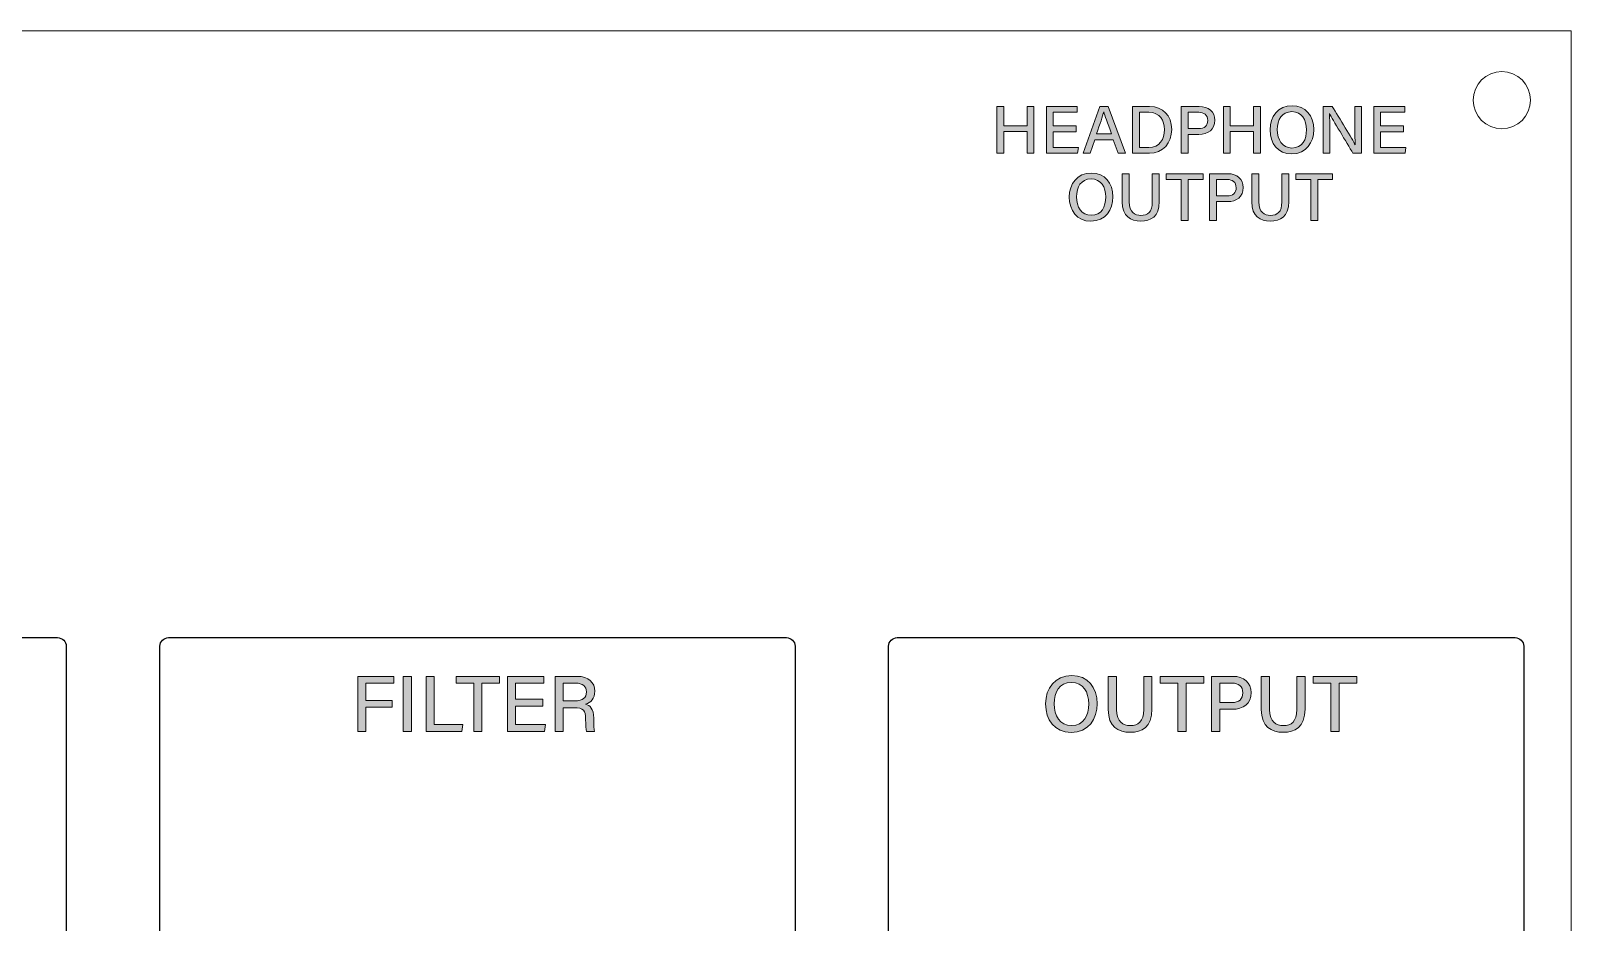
# Model space of a CAD drawing. Header units: millimetres. Extents: x 0 to 175, y 279 to 475.
# Drawn here: x 86.1 to 175, y 424 to 475.4 of the extents above; entities that cross this region are included whole.
import ezdxf

# ---------------------------------------------------------------- set-up
doc = ezdxf.new("R2010")
doc.units = ezdxf.units.MM
doc.header["$MEASUREMENT"] = 0
for name, color, linetype, lineweight in [('holes', 7, 'Continuous', 0), ('LINES', 7, 'Continuous', 0), ('new text', 7, 'Continuous', 0), ('outline', 7, 'Continuous', 0)]:
    doc.layers.add(name, color=color, linetype=linetype, lineweight=lineweight)

# ---------------------------------------------------------------- blocks, each defined once
blk = doc.blocks.new('Block_3')
at = {"layer": 'new text', "transparency": 33554687}
h = blk.add_hatch(color=7, dxfattribs=at)
h.dxf.hatch_style = 2
edge = h.paths.add_edge_path()
edge.add_spline(control_points=[(104.985, 438.167), (104.985, 438.167), (107.065, 438.167), (107.065, 438.167), (107.065, 438.167), (107.065, 437.767), (107.065, 437.767), (107.065, 437.767), (105.449, 437.767), (105.449, 437.767), (105.449, 437.767), (105.449, 436.781), (105.449, 436.781), (105.449, 436.781), (106.964, 436.781), (106.964, 436.781), (106.964, 436.781), (106.964, 436.381), (106.964, 436.381), (106.964, 436.381), (105.449, 436.381), (105.449, 436.381), (105.449, 436.381), (105.449, 434.982), (105.449, 434.982), (105.449, 434.982), (104.985, 434.982), (104.985, 434.982), (104.985, 434.982), (104.985, 438.167), (104.985, 438.167)], knot_values=[0, 0, 0, 0, 1, 1, 1, 2, 2, 2, 3, 3, 3, 4, 4, 4, 5, 5, 5, 6, 6, 6, 7, 7, 7, 8, 8, 8, 9, 9, 9, 10, 10, 10, 10], degree=3, periodic=0)
h = blk.add_hatch(color=7, dxfattribs=at)
h.dxf.hatch_style = 2
edge = h.paths.add_edge_path()
edge.add_spline(control_points=[(108.076, 438.167), (108.076, 438.167), (108.076, 434.982), (108.076, 434.982), (108.076, 434.982), (107.603, 434.982), (107.603, 434.982), (107.603, 434.982), (107.603, 438.167), (107.603, 438.167), (107.603, 438.167), (108.076, 438.167), (108.076, 438.167)], knot_values=[0, 0, 0, 0, 1, 1, 1, 2, 2, 2, 3, 3, 3, 4, 4, 4, 4], degree=3, periodic=0)
h = blk.add_hatch(color=7, dxfattribs=at)
h.dxf.hatch_style = 2
edge = h.paths.add_edge_path()
edge.add_spline(control_points=[(108.924, 438.167), (108.924, 438.167), (109.397, 438.167), (109.397, 438.167), (109.397, 438.167), (109.397, 435.382), (109.397, 435.382), (109.397, 435.382), (111.044, 435.382), (111.044, 435.382), (111.044, 435.382), (110.982, 434.982), (110.982, 434.982), (110.982, 434.982), (108.924, 434.982), (108.924, 434.982), (108.924, 434.982), (108.924, 438.167), (108.924, 438.167)], knot_values=[0, 0, 0, 0, 1, 1, 1, 2, 2, 2, 3, 3, 3, 4, 4, 4, 5, 5, 5, 6, 6, 6, 6], degree=3, periodic=0)
h = blk.add_hatch(color=7, dxfattribs=at)
h.dxf.hatch_style = 2
edge = h.paths.add_edge_path()
edge.add_spline(control_points=[(111.677, 437.767), (111.677, 437.767), (110.66, 437.767), (110.66, 437.767), (110.66, 437.767), (110.66, 438.167), (110.66, 438.167), (110.66, 438.167), (113.17, 438.167), (113.17, 438.167), (113.17, 438.167), (113.17, 437.767), (113.17, 437.767), (113.17, 437.767), (112.152, 437.767), (112.152, 437.767), (112.152, 437.767), (112.152, 434.982), (112.152, 434.982), (112.152, 434.982), (111.677, 434.982), (111.677, 434.982), (111.677, 434.982), (111.677, 437.767), (111.677, 437.767)], knot_values=[0, 0, 0, 0, 1, 1, 1, 2, 2, 2, 3, 3, 3, 4, 4, 4, 5, 5, 5, 6, 6, 6, 7, 7, 7, 8, 8, 8, 8], degree=3, periodic=0)
h = blk.add_hatch(color=7, dxfattribs=at)
h.dxf.hatch_style = 2
edge = h.paths.add_edge_path()
edge.add_spline(control_points=[(115.655, 436.449), (115.655, 436.449), (114.083, 436.449), (114.083, 436.449), (114.083, 436.449), (114.083, 435.382), (114.083, 435.382), (114.083, 435.382), (115.811, 435.382), (115.811, 435.382), (115.811, 435.382), (115.752, 434.982), (115.752, 434.982), (115.752, 434.982), (113.62, 434.982), (113.62, 434.982), (113.62, 434.982), (113.62, 438.167), (113.62, 438.167), (113.62, 438.167), (115.729, 438.167), (115.729, 438.167), (115.729, 438.167), (115.729, 437.767), (115.729, 437.767), (115.729, 437.767), (114.083, 437.767), (114.083, 437.767), (114.083, 437.767), (114.083, 436.849), (114.083, 436.849), (114.083, 436.849), (115.655, 436.849), (115.655, 436.849), (115.655, 436.849), (115.655, 436.449), (115.655, 436.449)], knot_values=[0, 0, 0, 0, 1, 1, 1, 2, 2, 2, 3, 3, 3, 4, 4, 4, 5, 5, 5, 6, 6, 6, 7, 7, 7, 8, 8, 8, 9, 9, 9, 10, 10, 10, 11, 11, 11, 12, 12, 12, 12], degree=3, periodic=0)
h = blk.add_hatch(color=7, dxfattribs=at)
h.dxf.hatch_style = 2
edge = h.paths.add_edge_path()
edge.add_spline(control_points=[(116.839, 436.753), (116.839, 436.753), (117.51, 436.753), (117.51, 436.753), (117.976, 436.753), (118.177, 436.928), (118.177, 437.269), (118.177, 437.592), (117.966, 437.775), (117.551, 437.775), (117.551, 437.775), (116.839, 437.775), (116.839, 437.775), (116.839, 437.775), (116.839, 436.753), (116.839, 436.753)], knot_values=[0, 0, 0, 0, 1, 1, 1, 2, 2, 2, 3, 3, 3, 4, 4, 4, 5, 5, 5, 5], degree=3, periodic=0)
edge = h.paths.add_edge_path()
edge.add_spline(control_points=[(116.839, 436.361), (116.839, 436.361), (116.839, 434.982), (116.839, 434.982), (116.839, 434.982), (116.372, 434.982), (116.372, 434.982), (116.372, 434.982), (116.372, 438.167), (116.372, 438.167), (116.372, 438.167), (117.646, 438.167), (117.646, 438.167), (118.308, 438.167), (118.662, 437.807), (118.662, 437.311), (118.662, 436.894), (118.425, 436.647), (118.134, 436.561), (118.375, 436.493), (118.603, 436.305), (118.603, 435.749), (118.603, 435.749), (118.603, 435.608), (118.603, 435.608), (118.603, 435.39), (118.595, 435.118), (118.646, 434.982), (118.646, 434.982), (118.19, 434.982), (118.19, 434.982), (118.132, 435.12), (118.134, 435.366), (118.134, 435.672), (118.134, 435.672), (118.134, 435.736), (118.134, 435.736), (118.134, 436.17), (118.013, 436.361), (117.453, 436.361), (117.453, 436.361), (116.839, 436.361), (116.839, 436.361)], knot_values=[0, 0, 0, 0, 1, 1, 1, 2, 2, 2, 3, 3, 3, 4, 4, 4, 5, 5, 5, 6, 6, 6, 7, 7, 7, 8, 8, 8, 9, 9, 9, 10, 10, 10, 11, 11, 11, 12, 12, 12, 13, 13, 13, 14, 14, 14, 14], degree=3, periodic=0)
at = {"layer": 'new text'}
for points, knots in [([(104.985, 438.167), (104.985, 438.167), (107.065, 438.167), (107.065, 438.167), (107.065, 438.167), (107.065, 437.767), (107.065, 437.767), (107.065, 437.767), (105.449, 437.767), (105.449, 437.767), (105.449, 437.767), (105.449, 436.781), (105.449, 436.781), (105.449, 436.781), (106.964, 436.781), (106.964, 436.781), (106.964, 436.781), (106.964, 436.381), (106.964, 436.381), (106.964, 436.381), (105.449, 436.381), (105.449, 436.381), (105.449, 436.381), (105.449, 434.982), (105.449, 434.982), (105.449, 434.982), (104.985, 434.982), (104.985, 434.982), (104.985, 434.982), (104.985, 438.167), (104.985, 438.167)], [0, 0, 0, 0, 1, 1, 1, 2, 2, 2, 3, 3, 3, 4, 4, 4, 5, 5, 5, 6, 6, 6, 7, 7, 7, 8, 8, 8, 9, 9, 9, 10, 10, 10, 10]), ([(108.076, 438.167), (108.076, 438.167), (108.076, 434.982), (108.076, 434.982), (108.076, 434.982), (107.603, 434.982), (107.603, 434.982), (107.603, 434.982), (107.603, 438.167), (107.603, 438.167), (107.603, 438.167), (108.076, 438.167), (108.076, 438.167)], [0, 0, 0, 0, 1, 1, 1, 2, 2, 2, 3, 3, 3, 4, 4, 4, 4]), ([(108.924, 438.167), (108.924, 438.167), (109.397, 438.167), (109.397, 438.167), (109.397, 438.167), (109.397, 435.382), (109.397, 435.382), (109.397, 435.382), (111.044, 435.382), (111.044, 435.382), (111.044, 435.382), (110.982, 434.982), (110.982, 434.982), (110.982, 434.982), (108.924, 434.982), (108.924, 434.982), (108.924, 434.982), (108.924, 438.167), (108.924, 438.167)], [0, 0, 0, 0, 1, 1, 1, 2, 2, 2, 3, 3, 3, 4, 4, 4, 5, 5, 5, 6, 6, 6, 6]), ([(111.677, 437.767), (111.677, 437.767), (110.66, 437.767), (110.66, 437.767), (110.66, 437.767), (110.66, 438.167), (110.66, 438.167), (110.66, 438.167), (113.17, 438.167), (113.17, 438.167), (113.17, 438.167), (113.17, 437.767), (113.17, 437.767), (113.17, 437.767), (112.152, 437.767), (112.152, 437.767), (112.152, 437.767), (112.152, 434.982), (112.152, 434.982), (112.152, 434.982), (111.677, 434.982), (111.677, 434.982), (111.677, 434.982), (111.677, 437.767), (111.677, 437.767)], [0, 0, 0, 0, 1, 1, 1, 2, 2, 2, 3, 3, 3, 4, 4, 4, 5, 5, 5, 6, 6, 6, 7, 7, 7, 8, 8, 8, 8]), ([(115.655, 436.449), (115.655, 436.449), (114.083, 436.449), (114.083, 436.449), (114.083, 436.449), (114.083, 435.382), (114.083, 435.382), (114.083, 435.382), (115.811, 435.382), (115.811, 435.382), (115.811, 435.382), (115.752, 434.982), (115.752, 434.982), (115.752, 434.982), (113.62, 434.982), (113.62, 434.982), (113.62, 434.982), (113.62, 438.167), (113.62, 438.167), (113.62, 438.167), (115.729, 438.167), (115.729, 438.167), (115.729, 438.167), (115.729, 437.767), (115.729, 437.767), (115.729, 437.767), (114.083, 437.767), (114.083, 437.767), (114.083, 437.767), (114.083, 436.849), (114.083, 436.849), (114.083, 436.849), (115.655, 436.849), (115.655, 436.849), (115.655, 436.849), (115.655, 436.449), (115.655, 436.449)], [0, 0, 0, 0, 1, 1, 1, 2, 2, 2, 3, 3, 3, 4, 4, 4, 5, 5, 5, 6, 6, 6, 7, 7, 7, 8, 8, 8, 9, 9, 9, 10, 10, 10, 11, 11, 11, 12, 12, 12, 12]), ([(116.839, 436.361), (116.839, 436.361), (116.839, 434.982), (116.839, 434.982), (116.839, 434.982), (116.372, 434.982), (116.372, 434.982), (116.372, 434.982), (116.372, 438.167), (116.372, 438.167), (116.372, 438.167), (117.646, 438.167), (117.646, 438.167), (118.308, 438.167), (118.662, 437.807), (118.662, 437.311), (118.662, 436.894), (118.425, 436.647), (118.134, 436.561), (118.375, 436.493), (118.603, 436.305), (118.603, 435.749), (118.603, 435.749), (118.603, 435.608), (118.603, 435.608), (118.603, 435.39), (118.595, 435.118), (118.646, 434.982), (118.646, 434.982), (118.19, 434.982), (118.19, 434.982), (118.132, 435.12), (118.134, 435.366), (118.134, 435.672), (118.134, 435.672), (118.134, 435.736), (118.134, 435.736), (118.134, 436.17), (118.013, 436.361), (117.453, 436.361), (117.453, 436.361), (116.839, 436.361), (116.839, 436.361)], [0, 0, 0, 0, 1, 1, 1, 2, 2, 2, 3, 3, 3, 4, 4, 4, 5, 5, 5, 6, 6, 6, 7, 7, 7, 8, 8, 8, 9, 9, 9, 10, 10, 10, 11, 11, 11, 12, 12, 12, 13, 13, 13, 14, 14, 14, 14]), ([(116.839, 436.753), (116.839, 436.753), (117.51, 436.753), (117.51, 436.753), (117.976, 436.753), (118.177, 436.928), (118.177, 437.269), (118.177, 437.592), (117.966, 437.775), (117.551, 437.775), (117.551, 437.775), (116.839, 437.775), (116.839, 437.775), (116.839, 437.775), (116.839, 436.753), (116.839, 436.753)], [0, 0, 0, 0, 1, 1, 1, 2, 2, 2, 3, 3, 3, 4, 4, 4, 5, 5, 5, 5])]:
    blk.add_open_spline(points, degree=3, knots=knots, dxfattribs=at)
blk = doc.blocks.new('Block_4')
at = {"layer": 'new text', "transparency": 33554687}
h = blk.add_hatch(color=7, dxfattribs=at)
h.dxf.hatch_style = 2
edge = h.paths.add_edge_path()
edge.add_spline(control_points=[(145.165, 436.588), (145.165, 435.912), (145.503, 435.334), (146.165, 435.334), (146.88, 435.334), (147.16, 435.925), (147.16, 436.585), (147.16, 437.255), (146.843, 437.815), (146.163, 437.815), (145.469, 437.815), (145.165, 437.257), (145.165, 436.588)], knot_values=[0, 0, 0, 0, 1, 1, 1, 2, 2, 2, 3, 3, 3, 4, 4, 4, 4], degree=3, periodic=0)
edge = h.paths.add_edge_path()
edge.add_spline(control_points=[(147.653, 436.591), (147.653, 435.713), (147.154, 434.936), (146.145, 434.936), (145.195, 434.936), (144.672, 435.661), (144.672, 436.575), (144.672, 437.489), (145.215, 438.213), (146.183, 438.213), (147.087, 438.213), (147.653, 437.543), (147.653, 436.591)], knot_values=[0, 0, 0, 0, 1, 1, 1, 2, 2, 2, 3, 3, 3, 4, 4, 4, 4], degree=3, periodic=0)
h = blk.add_hatch(color=7, dxfattribs=at)
h.dxf.hatch_style = 2
edge = h.paths.add_edge_path()
edge.add_spline(control_points=[(148.764, 438.167), (148.764, 438.167), (148.764, 436.254), (148.764, 436.254), (148.764, 435.528), (149.159, 435.329), (149.554, 435.329), (150.016, 435.329), (150.336, 435.547), (150.336, 436.254), (150.336, 436.254), (150.336, 438.167), (150.336, 438.167), (150.336, 438.167), (150.811, 438.167), (150.811, 438.167), (150.811, 438.167), (150.811, 436.278), (150.811, 436.278), (150.811, 435.234), (150.227, 434.941), (149.545, 434.941), (148.87, 434.941), (148.287, 435.256), (148.287, 436.251), (148.287, 436.251), (148.287, 438.167), (148.287, 438.167), (148.287, 438.167), (148.764, 438.167), (148.764, 438.167)], knot_values=[0, 0, 0, 0, 1, 1, 1, 2, 2, 2, 3, 3, 3, 4, 4, 4, 5, 5, 5, 6, 6, 6, 7, 7, 7, 8, 8, 8, 9, 9, 9, 10, 10, 10, 10], degree=3, periodic=0)
h = blk.add_hatch(color=7, dxfattribs=at)
h.dxf.hatch_style = 2
edge = h.paths.add_edge_path()
edge.add_spline(control_points=[(152.304, 437.767), (152.304, 437.767), (151.287, 437.767), (151.287, 437.767), (151.287, 437.767), (151.287, 438.167), (151.287, 438.167), (151.287, 438.167), (153.797, 438.167), (153.797, 438.167), (153.797, 438.167), (153.797, 437.767), (153.797, 437.767), (153.797, 437.767), (152.779, 437.767), (152.779, 437.767), (152.779, 437.767), (152.779, 434.982), (152.779, 434.982), (152.779, 434.982), (152.304, 434.982), (152.304, 434.982), (152.304, 434.982), (152.304, 437.767), (152.304, 437.767)], knot_values=[0, 0, 0, 0, 1, 1, 1, 2, 2, 2, 3, 3, 3, 4, 4, 4, 5, 5, 5, 6, 6, 6, 7, 7, 7, 8, 8, 8, 8], degree=3, periodic=0)
h = blk.add_hatch(color=7, dxfattribs=at)
h.dxf.hatch_style = 2
edge = h.paths.add_edge_path()
edge.add_spline(control_points=[(154.723, 436.66), (154.723, 436.66), (155.42, 436.66), (155.42, 436.66), (155.834, 436.66), (156.054, 436.856), (156.054, 437.218), (156.054, 437.595), (155.794, 437.775), (155.437, 437.775), (155.437, 437.775), (154.723, 437.775), (154.723, 437.775), (154.723, 437.775), (154.723, 436.66), (154.723, 436.66)], knot_values=[0, 0, 0, 0, 1, 1, 1, 2, 2, 2, 3, 3, 3, 4, 4, 4, 5, 5, 5, 5], degree=3, periodic=0)
edge = h.paths.add_edge_path()
edge.add_spline(control_points=[(154.247, 438.167), (154.247, 438.167), (155.477, 438.167), (155.477, 438.167), (156.108, 438.167), (156.539, 437.815), (156.539, 437.229), (156.539, 436.595), (156.077, 436.268), (155.453, 436.268), (155.453, 436.268), (154.723, 436.268), (154.723, 436.268), (154.723, 436.268), (154.723, 434.982), (154.723, 434.982), (154.723, 434.982), (154.247, 434.982), (154.247, 434.982), (154.247, 434.982), (154.247, 438.167), (154.247, 438.167)], knot_values=[0, 0, 0, 0, 1, 1, 1, 2, 2, 2, 3, 3, 3, 4, 4, 4, 5, 5, 5, 6, 6, 6, 7, 7, 7, 7], degree=3, periodic=0)
h = blk.add_hatch(color=7, dxfattribs=at)
h.dxf.hatch_style = 2
edge = h.paths.add_edge_path()
edge.add_spline(control_points=[(157.597, 438.167), (157.597, 438.167), (157.597, 436.254), (157.597, 436.254), (157.597, 435.528), (157.991, 435.329), (158.387, 435.329), (158.849, 435.329), (159.168, 435.547), (159.168, 436.254), (159.168, 436.254), (159.168, 438.167), (159.168, 438.167), (159.168, 438.167), (159.644, 438.167), (159.644, 438.167), (159.644, 438.167), (159.644, 436.278), (159.644, 436.278), (159.644, 435.234), (159.059, 434.941), (158.378, 434.941), (157.703, 434.941), (157.119, 435.256), (157.119, 436.251), (157.119, 436.251), (157.119, 438.167), (157.119, 438.167), (157.119, 438.167), (157.597, 438.167), (157.597, 438.167)], knot_values=[0, 0, 0, 0, 1, 1, 1, 2, 2, 2, 3, 3, 3, 4, 4, 4, 5, 5, 5, 6, 6, 6, 7, 7, 7, 8, 8, 8, 9, 9, 9, 10, 10, 10, 10], degree=3, periodic=0)
h = blk.add_hatch(color=7, dxfattribs=at)
h.dxf.hatch_style = 2
edge = h.paths.add_edge_path()
edge.add_spline(control_points=[(161.137, 437.767), (161.137, 437.767), (160.119, 437.767), (160.119, 437.767), (160.119, 437.767), (160.119, 438.167), (160.119, 438.167), (160.119, 438.167), (162.63, 438.167), (162.63, 438.167), (162.63, 438.167), (162.63, 437.767), (162.63, 437.767), (162.63, 437.767), (161.612, 437.767), (161.612, 437.767), (161.612, 437.767), (161.612, 434.982), (161.612, 434.982), (161.612, 434.982), (161.137, 434.982), (161.137, 434.982), (161.137, 434.982), (161.137, 437.767), (161.137, 437.767)], knot_values=[0, 0, 0, 0, 1, 1, 1, 2, 2, 2, 3, 3, 3, 4, 4, 4, 5, 5, 5, 6, 6, 6, 7, 7, 7, 8, 8, 8, 8], degree=3, periodic=0)
at = {"layer": 'new text'}
for points, knots in [([(147.653, 436.591), (147.653, 435.713), (147.154, 434.936), (146.145, 434.936), (145.195, 434.936), (144.672, 435.661), (144.672, 436.575), (144.672, 437.489), (145.215, 438.213), (146.183, 438.213), (147.087, 438.213), (147.653, 437.543), (147.653, 436.591)], [0, 0, 0, 0, 1, 1, 1, 2, 2, 2, 3, 3, 3, 4, 4, 4, 4]), ([(145.165, 436.588), (145.165, 435.912), (145.503, 435.334), (146.165, 435.334), (146.88, 435.334), (147.16, 435.925), (147.16, 436.585), (147.16, 437.255), (146.843, 437.815), (146.163, 437.815), (145.469, 437.815), (145.165, 437.257), (145.165, 436.588)], [0, 0, 0, 0, 1, 1, 1, 2, 2, 2, 3, 3, 3, 4, 4, 4, 4]), ([(148.764, 438.167), (148.764, 438.167), (148.764, 436.254), (148.764, 436.254), (148.764, 435.528), (149.159, 435.329), (149.554, 435.329), (150.016, 435.329), (150.336, 435.547), (150.336, 436.254), (150.336, 436.254), (150.336, 438.167), (150.336, 438.167), (150.336, 438.167), (150.811, 438.167), (150.811, 438.167), (150.811, 438.167), (150.811, 436.278), (150.811, 436.278), (150.811, 435.234), (150.227, 434.941), (149.545, 434.941), (148.87, 434.941), (148.287, 435.256), (148.287, 436.251), (148.287, 436.251), (148.287, 438.167), (148.287, 438.167), (148.287, 438.167), (148.764, 438.167), (148.764, 438.167)], [0, 0, 0, 0, 1, 1, 1, 2, 2, 2, 3, 3, 3, 4, 4, 4, 5, 5, 5, 6, 6, 6, 7, 7, 7, 8, 8, 8, 9, 9, 9, 10, 10, 10, 10]), ([(152.304, 437.767), (152.304, 437.767), (151.287, 437.767), (151.287, 437.767), (151.287, 437.767), (151.287, 438.167), (151.287, 438.167), (151.287, 438.167), (153.797, 438.167), (153.797, 438.167), (153.797, 438.167), (153.797, 437.767), (153.797, 437.767), (153.797, 437.767), (152.779, 437.767), (152.779, 437.767), (152.779, 437.767), (152.779, 434.982), (152.779, 434.982), (152.779, 434.982), (152.304, 434.982), (152.304, 434.982), (152.304, 434.982), (152.304, 437.767), (152.304, 437.767)], [0, 0, 0, 0, 1, 1, 1, 2, 2, 2, 3, 3, 3, 4, 4, 4, 5, 5, 5, 6, 6, 6, 7, 7, 7, 8, 8, 8, 8]), ([(154.247, 438.167), (154.247, 438.167), (155.477, 438.167), (155.477, 438.167), (156.108, 438.167), (156.539, 437.815), (156.539, 437.229), (156.539, 436.595), (156.077, 436.268), (155.453, 436.268), (155.453, 436.268), (154.723, 436.268), (154.723, 436.268), (154.723, 436.268), (154.723, 434.982), (154.723, 434.982), (154.723, 434.982), (154.247, 434.982), (154.247, 434.982), (154.247, 434.982), (154.247, 438.167), (154.247, 438.167)], [0, 0, 0, 0, 1, 1, 1, 2, 2, 2, 3, 3, 3, 4, 4, 4, 5, 5, 5, 6, 6, 6, 7, 7, 7, 7]), ([(154.723, 436.66), (154.723, 436.66), (155.42, 436.66), (155.42, 436.66), (155.834, 436.66), (156.054, 436.856), (156.054, 437.218), (156.054, 437.595), (155.794, 437.775), (155.437, 437.775), (155.437, 437.775), (154.723, 437.775), (154.723, 437.775), (154.723, 437.775), (154.723, 436.66), (154.723, 436.66)], [0, 0, 0, 0, 1, 1, 1, 2, 2, 2, 3, 3, 3, 4, 4, 4, 5, 5, 5, 5]), ([(157.597, 438.167), (157.597, 438.167), (157.597, 436.254), (157.597, 436.254), (157.597, 435.528), (157.991, 435.329), (158.387, 435.329), (158.849, 435.329), (159.168, 435.547), (159.168, 436.254), (159.168, 436.254), (159.168, 438.167), (159.168, 438.167), (159.168, 438.167), (159.644, 438.167), (159.644, 438.167), (159.644, 438.167), (159.644, 436.278), (159.644, 436.278), (159.644, 435.234), (159.059, 434.941), (158.378, 434.941), (157.703, 434.941), (157.119, 435.256), (157.119, 436.251), (157.119, 436.251), (157.119, 438.167), (157.119, 438.167), (157.119, 438.167), (157.597, 438.167), (157.597, 438.167)], [0, 0, 0, 0, 1, 1, 1, 2, 2, 2, 3, 3, 3, 4, 4, 4, 5, 5, 5, 6, 6, 6, 7, 7, 7, 8, 8, 8, 9, 9, 9, 10, 10, 10, 10]), ([(161.137, 437.767), (161.137, 437.767), (160.119, 437.767), (160.119, 437.767), (160.119, 437.767), (160.119, 438.167), (160.119, 438.167), (160.119, 438.167), (162.63, 438.167), (162.63, 438.167), (162.63, 438.167), (162.63, 437.767), (162.63, 437.767), (162.63, 437.767), (161.612, 437.767), (161.612, 437.767), (161.612, 437.767), (161.612, 434.982), (161.612, 434.982), (161.612, 434.982), (161.137, 434.982), (161.137, 434.982), (161.137, 434.982), (161.137, 437.767), (161.137, 437.767)], [0, 0, 0, 0, 1, 1, 1, 2, 2, 2, 3, 3, 3, 4, 4, 4, 5, 5, 5, 6, 6, 6, 7, 7, 7, 8, 8, 8, 8])]:
    blk.add_open_spline(points, degree=3, knots=knots, dxfattribs=at)
blk = doc.blocks.new('Block_11')
at = {"layer": 'new text', "transparency": 33554687}
h = blk.add_hatch(color=7, dxfattribs=at)
h.dxf.hatch_style = 2
edge = h.paths.add_edge_path()
edge.add_spline(control_points=[(141.857, 471.036), (141.857, 471.036), (142.257, 471.036), (142.257, 471.036), (142.257, 471.036), (142.257, 469.925), (142.257, 469.925), (142.257, 469.925), (143.601, 469.925), (143.601, 469.925), (143.601, 469.925), (143.601, 471.036), (143.601, 471.036), (143.601, 471.036), (144.001, 471.036), (144.001, 471.036), (144.001, 471.036), (144.001, 468.341), (144.001, 468.341), (144.001, 468.341), (143.601, 468.341), (143.601, 468.341), (143.601, 468.341), (143.601, 469.586), (143.601, 469.586), (143.601, 469.586), (142.257, 469.586), (142.257, 469.586), (142.257, 469.586), (142.257, 468.341), (142.257, 468.341), (142.257, 468.341), (141.857, 468.341), (141.857, 468.341), (141.857, 468.341), (141.857, 471.036), (141.857, 471.036)], knot_values=[0, 0, 0, 0, 1, 1, 1, 2, 2, 2, 3, 3, 3, 4, 4, 4, 5, 5, 5, 6, 6, 6, 7, 7, 7, 8, 8, 8, 9, 9, 9, 10, 10, 10, 11, 11, 11, 12, 12, 12, 12], degree=3, periodic=0)
h = blk.add_hatch(color=7, dxfattribs=at)
h.dxf.hatch_style = 2
edge = h.paths.add_edge_path()
edge.add_spline(control_points=[(146.439, 469.582), (146.439, 469.582), (145.108, 469.582), (145.108, 469.582), (145.108, 469.582), (145.108, 468.679), (145.108, 468.679), (145.108, 468.679), (146.571, 468.679), (146.571, 468.679), (146.571, 468.679), (146.52, 468.341), (146.52, 468.341), (146.52, 468.341), (144.717, 468.341), (144.717, 468.341), (144.717, 468.341), (144.717, 471.036), (144.717, 471.036), (144.717, 471.036), (146.502, 471.036), (146.502, 471.036), (146.502, 471.036), (146.502, 470.698), (146.502, 470.698), (146.502, 470.698), (145.108, 470.698), (145.108, 470.698), (145.108, 470.698), (145.108, 469.921), (145.108, 469.921), (145.108, 469.921), (146.439, 469.921), (146.439, 469.921), (146.439, 469.921), (146.439, 469.582), (146.439, 469.582)], knot_values=[0, 0, 0, 0, 1, 1, 1, 2, 2, 2, 3, 3, 3, 4, 4, 4, 5, 5, 5, 6, 6, 6, 7, 7, 7, 8, 8, 8, 9, 9, 9, 10, 10, 10, 11, 11, 11, 12, 12, 12, 12], degree=3, periodic=0)
h = blk.add_hatch(color=7, dxfattribs=at)
h.dxf.hatch_style = 2
edge = h.paths.add_edge_path()
edge.add_spline(control_points=[(148.477, 469.453), (148.232, 470.135), (148.095, 470.509), (148.035, 470.721), (148.035, 470.721), (148.031, 470.721), (148.031, 470.721), (147.965, 470.485), (147.812, 470.036), (147.615, 469.453), (147.615, 469.453), (148.477, 469.453), (148.477, 469.453)], knot_values=[0, 0, 0, 0, 1, 1, 1, 2, 2, 2, 3, 3, 3, 4, 4, 4, 4], degree=3, periodic=0)
edge = h.paths.add_edge_path()
edge.add_spline(control_points=[(147.517, 469.114), (147.517, 469.114), (147.242, 468.341), (147.242, 468.341), (147.242, 468.341), (146.845, 468.341), (146.845, 468.341), (146.845, 468.341), (147.796, 471.036), (147.796, 471.036), (147.796, 471.036), (148.292, 471.036), (148.292, 471.036), (148.292, 471.036), (149.284, 468.341), (149.284, 468.341), (149.284, 468.341), (148.859, 468.341), (148.859, 468.341), (148.859, 468.341), (148.575, 469.114), (148.575, 469.114), (148.575, 469.114), (147.517, 469.114), (147.517, 469.114)], knot_values=[0, 0, 0, 0, 1, 1, 1, 2, 2, 2, 3, 3, 3, 4, 4, 4, 5, 5, 5, 6, 6, 6, 7, 7, 7, 8, 8, 8, 8], degree=3, periodic=0)
h = blk.add_hatch(color=7, dxfattribs=at)
h.dxf.hatch_style = 2
edge = h.paths.add_edge_path()
edge.add_spline(control_points=[(150.091, 468.676), (150.091, 468.676), (150.633, 468.676), (150.633, 468.676), (151.245, 468.676), (151.533, 469.117), (151.533, 469.711), (151.533, 470.225), (151.269, 470.701), (150.635, 470.701), (150.635, 470.701), (150.091, 470.701), (150.091, 470.701), (150.091, 470.701), (150.091, 468.676), (150.091, 468.676)], knot_values=[0, 0, 0, 0, 1, 1, 1, 2, 2, 2, 3, 3, 3, 4, 4, 4, 5, 5, 5, 5], degree=3, periodic=0)
edge = h.paths.add_edge_path()
edge.add_spline(control_points=[(149.691, 471.036), (149.691, 471.036), (150.675, 471.036), (150.675, 471.036), (151.438, 471.036), (151.95, 470.52), (151.95, 469.717), (151.95, 468.922), (151.451, 468.341), (150.66, 468.341), (150.66, 468.341), (149.691, 468.341), (149.691, 468.341), (149.691, 468.341), (149.691, 471.036), (149.691, 471.036)], knot_values=[0, 0, 0, 0, 1, 1, 1, 2, 2, 2, 3, 3, 3, 4, 4, 4, 5, 5, 5, 5], degree=3, periodic=0)
h = blk.add_hatch(color=7, dxfattribs=at)
h.dxf.hatch_style = 2
edge = h.paths.add_edge_path()
edge.add_spline(control_points=[(152.903, 469.761), (152.903, 469.761), (153.493, 469.761), (153.493, 469.761), (153.844, 469.761), (154.03, 469.927), (154.03, 470.233), (154.03, 470.552), (153.81, 470.705), (153.507, 470.705), (153.507, 470.705), (152.903, 470.705), (152.903, 470.705), (152.903, 470.705), (152.903, 469.761), (152.903, 469.761)], knot_values=[0, 0, 0, 0, 1, 1, 1, 2, 2, 2, 3, 3, 3, 4, 4, 4, 5, 5, 5, 5], degree=3, periodic=0)
edge = h.paths.add_edge_path()
edge.add_spline(control_points=[(152.501, 471.036), (152.501, 471.036), (153.542, 471.036), (153.542, 471.036), (154.076, 471.036), (154.44, 470.738), (154.44, 470.242), (154.44, 469.706), (154.05, 469.429), (153.522, 469.429), (153.522, 469.429), (152.903, 469.429), (152.903, 469.429), (152.903, 469.429), (152.903, 468.341), (152.903, 468.341), (152.903, 468.341), (152.501, 468.341), (152.501, 468.341), (152.501, 468.341), (152.501, 471.036), (152.501, 471.036)], knot_values=[0, 0, 0, 0, 1, 1, 1, 2, 2, 2, 3, 3, 3, 4, 4, 4, 5, 5, 5, 6, 6, 6, 7, 7, 7, 7], degree=3, periodic=0)
h = blk.add_hatch(color=7, dxfattribs=at)
h.dxf.hatch_style = 2
edge = h.paths.add_edge_path()
edge.add_spline(control_points=[(154.93, 471.036), (154.93, 471.036), (155.33, 471.036), (155.33, 471.036), (155.33, 471.036), (155.33, 469.925), (155.33, 469.925), (155.33, 469.925), (156.675, 469.925), (156.675, 469.925), (156.675, 469.925), (156.675, 471.036), (156.675, 471.036), (156.675, 471.036), (157.075, 471.036), (157.075, 471.036), (157.075, 471.036), (157.075, 468.341), (157.075, 468.341), (157.075, 468.341), (156.675, 468.341), (156.675, 468.341), (156.675, 468.341), (156.675, 469.586), (156.675, 469.586), (156.675, 469.586), (155.33, 469.586), (155.33, 469.586), (155.33, 469.586), (155.33, 468.341), (155.33, 468.341), (155.33, 468.341), (154.93, 468.341), (154.93, 468.341), (154.93, 468.341), (154.93, 471.036), (154.93, 471.036)], knot_values=[0, 0, 0, 0, 1, 1, 1, 2, 2, 2, 3, 3, 3, 4, 4, 4, 5, 5, 5, 6, 6, 6, 7, 7, 7, 8, 8, 8, 9, 9, 9, 10, 10, 10, 11, 11, 11, 12, 12, 12, 12], degree=3, periodic=0)
h = blk.add_hatch(color=7, dxfattribs=at)
h.dxf.hatch_style = 2
edge = h.paths.add_edge_path()
edge.add_spline(control_points=[(158.041, 469.7), (158.041, 469.128), (158.327, 468.639), (158.887, 468.639), (159.492, 468.639), (159.729, 469.139), (159.729, 469.697), (159.729, 470.264), (159.46, 470.738), (158.886, 470.738), (158.298, 470.738), (158.041, 470.266), (158.041, 469.7)], knot_values=[0, 0, 0, 0, 1, 1, 1, 2, 2, 2, 3, 3, 3, 4, 4, 4, 4], degree=3, periodic=0)
edge = h.paths.add_edge_path()
edge.add_spline(control_points=[(160.146, 469.702), (160.146, 468.959), (159.724, 468.302), (158.87, 468.302), (158.066, 468.302), (157.624, 468.915), (157.624, 469.688), (157.624, 470.462), (158.083, 471.075), (158.902, 471.075), (159.667, 471.075), (160.146, 470.508), (160.146, 469.702)], knot_values=[0, 0, 0, 0, 1, 1, 1, 2, 2, 2, 3, 3, 3, 4, 4, 4, 4], degree=3, periodic=0)
h = blk.add_hatch(color=7, dxfattribs=at)
h.dxf.hatch_style = 2
edge = h.paths.add_edge_path()
edge.add_spline(control_points=[(160.697, 468.341), (160.697, 468.341), (160.697, 471.036), (160.697, 471.036), (160.697, 471.036), (161.217, 471.036), (161.217, 471.036), (161.594, 470.411), (162.394, 469.117), (162.54, 468.824), (162.54, 468.824), (162.545, 468.824), (162.545, 468.824), (162.519, 469.158), (162.521, 469.591), (162.521, 470.032), (162.521, 470.032), (162.521, 471.036), (162.521, 471.036), (162.521, 471.036), (162.895, 471.036), (162.895, 471.036), (162.895, 471.036), (162.895, 468.341), (162.895, 468.341), (162.895, 468.341), (162.405, 468.341), (162.405, 468.341), (162.061, 468.915), (161.219, 470.321), (161.057, 470.626), (161.057, 470.626), (161.052, 470.626), (161.052, 470.626), (161.071, 470.332), (161.072, 469.857), (161.072, 469.371), (161.072, 469.371), (161.072, 468.341), (161.072, 468.341), (161.072, 468.341), (160.697, 468.341), (160.697, 468.341)], knot_values=[0, 0, 0, 0, 1, 1, 1, 2, 2, 2, 3, 3, 3, 4, 4, 4, 5, 5, 5, 6, 6, 6, 7, 7, 7, 8, 8, 8, 9, 9, 9, 10, 10, 10, 11, 11, 11, 12, 12, 12, 13, 13, 13, 14, 14, 14, 14], degree=3, periodic=0)
h = blk.add_hatch(color=7, dxfattribs=at)
h.dxf.hatch_style = 2
edge = h.paths.add_edge_path()
edge.add_spline(control_points=[(165.333, 469.582), (165.333, 469.582), (164.002, 469.582), (164.002, 469.582), (164.002, 469.582), (164.002, 468.679), (164.002, 468.679), (164.002, 468.679), (165.465, 468.679), (165.465, 468.679), (165.465, 468.679), (165.415, 468.341), (165.415, 468.341), (165.415, 468.341), (163.611, 468.341), (163.611, 468.341), (163.611, 468.341), (163.611, 471.036), (163.611, 471.036), (163.611, 471.036), (165.396, 471.036), (165.396, 471.036), (165.396, 471.036), (165.396, 470.698), (165.396, 470.698), (165.396, 470.698), (164.002, 470.698), (164.002, 470.698), (164.002, 470.698), (164.002, 469.921), (164.002, 469.921), (164.002, 469.921), (165.333, 469.921), (165.333, 469.921), (165.333, 469.921), (165.333, 469.582), (165.333, 469.582)], knot_values=[0, 0, 0, 0, 1, 1, 1, 2, 2, 2, 3, 3, 3, 4, 4, 4, 5, 5, 5, 6, 6, 6, 7, 7, 7, 8, 8, 8, 9, 9, 9, 10, 10, 10, 11, 11, 11, 12, 12, 12, 12], degree=3, periodic=0)
h = blk.add_hatch(color=7, dxfattribs=at)
h.dxf.hatch_style = 2
edge = h.paths.add_edge_path()
edge.add_spline(control_points=[(146.456, 465.819), (146.456, 465.248), (146.741, 464.758), (147.301, 464.758), (147.907, 464.758), (148.144, 465.258), (148.144, 465.816), (148.144, 466.384), (147.875, 466.857), (147.3, 466.857), (146.713, 466.857), (146.456, 466.385), (146.456, 465.819)], knot_values=[0, 0, 0, 0, 1, 1, 1, 2, 2, 2, 3, 3, 3, 4, 4, 4, 4], degree=3, periodic=0)
edge = h.paths.add_edge_path()
edge.add_spline(control_points=[(148.561, 465.822), (148.561, 465.079), (148.139, 464.421), (147.284, 464.421), (146.481, 464.421), (146.038, 465.035), (146.038, 465.808), (146.038, 466.582), (146.497, 467.194), (147.317, 467.194), (148.082, 467.194), (148.561, 466.628), (148.561, 465.822)], knot_values=[0, 0, 0, 0, 1, 1, 1, 2, 2, 2, 3, 3, 3, 4, 4, 4, 4], degree=3, periodic=0)
h = blk.add_hatch(color=7, dxfattribs=at)
h.dxf.hatch_style = 2
edge = h.paths.add_edge_path()
edge.add_spline(control_points=[(149.501, 467.156), (149.501, 467.156), (149.501, 465.536), (149.501, 465.536), (149.501, 464.922), (149.834, 464.754), (150.169, 464.754), (150.56, 464.754), (150.831, 464.938), (150.831, 465.536), (150.831, 465.536), (150.831, 467.156), (150.831, 467.156), (150.831, 467.156), (151.233, 467.156), (151.233, 467.156), (151.233, 467.156), (151.233, 465.557), (151.233, 465.557), (151.233, 464.673), (150.738, 464.425), (150.162, 464.425), (149.591, 464.425), (149.097, 464.692), (149.097, 465.534), (149.097, 465.534), (149.097, 467.156), (149.097, 467.156), (149.097, 467.156), (149.501, 467.156), (149.501, 467.156)], knot_values=[0, 0, 0, 0, 1, 1, 1, 2, 2, 2, 3, 3, 3, 4, 4, 4, 5, 5, 5, 6, 6, 6, 7, 7, 7, 8, 8, 8, 9, 9, 9, 10, 10, 10, 10], degree=3, periodic=0)
h = blk.add_hatch(color=7, dxfattribs=at)
h.dxf.hatch_style = 2
edge = h.paths.add_edge_path()
edge.add_spline(control_points=[(152.496, 466.817), (152.496, 466.817), (151.635, 466.817), (151.635, 466.817), (151.635, 466.817), (151.635, 467.156), (151.635, 467.156), (151.635, 467.156), (153.76, 467.156), (153.76, 467.156), (153.76, 467.156), (153.76, 466.817), (153.76, 466.817), (153.76, 466.817), (152.899, 466.817), (152.899, 466.817), (152.899, 466.817), (152.899, 464.46), (152.899, 464.46), (152.899, 464.46), (152.496, 464.46), (152.496, 464.46), (152.496, 464.46), (152.496, 466.817), (152.496, 466.817)], knot_values=[0, 0, 0, 0, 1, 1, 1, 2, 2, 2, 3, 3, 3, 4, 4, 4, 5, 5, 5, 6, 6, 6, 7, 7, 7, 8, 8, 8, 8], degree=3, periodic=0)
h = blk.add_hatch(color=7, dxfattribs=at)
h.dxf.hatch_style = 2
edge = h.paths.add_edge_path()
edge.add_spline(control_points=[(154.543, 465.88), (154.543, 465.88), (155.133, 465.88), (155.133, 465.88), (155.483, 465.88), (155.669, 466.046), (155.669, 466.352), (155.669, 466.671), (155.45, 466.824), (155.147, 466.824), (155.147, 466.824), (154.543, 466.824), (154.543, 466.824), (154.543, 466.824), (154.543, 465.88), (154.543, 465.88)], knot_values=[0, 0, 0, 0, 1, 1, 1, 2, 2, 2, 3, 3, 3, 4, 4, 4, 5, 5, 5, 5], degree=3, periodic=0)
edge = h.paths.add_edge_path()
edge.add_spline(control_points=[(154.14, 467.156), (154.14, 467.156), (155.181, 467.156), (155.181, 467.156), (155.715, 467.156), (156.08, 466.857), (156.08, 466.362), (156.08, 465.825), (155.689, 465.548), (155.161, 465.548), (155.161, 465.548), (154.543, 465.548), (154.543, 465.548), (154.543, 465.548), (154.543, 464.46), (154.543, 464.46), (154.543, 464.46), (154.14, 464.46), (154.14, 464.46), (154.14, 464.46), (154.14, 467.156), (154.14, 467.156)], knot_values=[0, 0, 0, 0, 1, 1, 1, 2, 2, 2, 3, 3, 3, 4, 4, 4, 5, 5, 5, 6, 6, 6, 7, 7, 7, 7], degree=3, periodic=0)
h = blk.add_hatch(color=7, dxfattribs=at)
h.dxf.hatch_style = 2
edge = h.paths.add_edge_path()
edge.add_spline(control_points=[(156.975, 467.156), (156.975, 467.156), (156.975, 465.536), (156.975, 465.536), (156.975, 464.922), (157.309, 464.754), (157.643, 464.754), (158.034, 464.754), (158.305, 464.938), (158.305, 465.536), (158.305, 465.536), (158.305, 467.156), (158.305, 467.156), (158.305, 467.156), (158.707, 467.156), (158.707, 467.156), (158.707, 467.156), (158.707, 465.557), (158.707, 465.557), (158.707, 464.673), (158.213, 464.425), (157.636, 464.425), (157.065, 464.425), (156.571, 464.692), (156.571, 465.534), (156.571, 465.534), (156.571, 467.156), (156.571, 467.156), (156.571, 467.156), (156.975, 467.156), (156.975, 467.156)], knot_values=[0, 0, 0, 0, 1, 1, 1, 2, 2, 2, 3, 3, 3, 4, 4, 4, 5, 5, 5, 6, 6, 6, 7, 7, 7, 8, 8, 8, 9, 9, 9, 10, 10, 10, 10], degree=3, periodic=0)
h = blk.add_hatch(color=7, dxfattribs=at)
h.dxf.hatch_style = 2
edge = h.paths.add_edge_path()
edge.add_spline(control_points=[(159.97, 466.817), (159.97, 466.817), (159.109, 466.817), (159.109, 466.817), (159.109, 466.817), (159.109, 467.156), (159.109, 467.156), (159.109, 467.156), (161.234, 467.156), (161.234, 467.156), (161.234, 467.156), (161.234, 466.817), (161.234, 466.817), (161.234, 466.817), (160.372, 466.817), (160.372, 466.817), (160.372, 466.817), (160.372, 464.46), (160.372, 464.46), (160.372, 464.46), (159.97, 464.46), (159.97, 464.46), (159.97, 464.46), (159.97, 466.817), (159.97, 466.817)], knot_values=[0, 0, 0, 0, 1, 1, 1, 2, 2, 2, 3, 3, 3, 4, 4, 4, 5, 5, 5, 6, 6, 6, 7, 7, 7, 8, 8, 8, 8], degree=3, periodic=0)
at = {"layer": 'new text'}
for points, knots in [([(141.857, 471.036), (141.857, 471.036), (142.257, 471.036), (142.257, 471.036), (142.257, 471.036), (142.257, 469.925), (142.257, 469.925), (142.257, 469.925), (143.601, 469.925), (143.601, 469.925), (143.601, 469.925), (143.601, 471.036), (143.601, 471.036), (143.601, 471.036), (144.001, 471.036), (144.001, 471.036), (144.001, 471.036), (144.001, 468.341), (144.001, 468.341), (144.001, 468.341), (143.601, 468.341), (143.601, 468.341), (143.601, 468.341), (143.601, 469.586), (143.601, 469.586), (143.601, 469.586), (142.257, 469.586), (142.257, 469.586), (142.257, 469.586), (142.257, 468.341), (142.257, 468.341), (142.257, 468.341), (141.857, 468.341), (141.857, 468.341), (141.857, 468.341), (141.857, 471.036), (141.857, 471.036)], [0, 0, 0, 0, 1, 1, 1, 2, 2, 2, 3, 3, 3, 4, 4, 4, 5, 5, 5, 6, 6, 6, 7, 7, 7, 8, 8, 8, 9, 9, 9, 10, 10, 10, 11, 11, 11, 12, 12, 12, 12]), ([(146.439, 469.582), (146.439, 469.582), (145.108, 469.582), (145.108, 469.582), (145.108, 469.582), (145.108, 468.679), (145.108, 468.679), (145.108, 468.679), (146.571, 468.679), (146.571, 468.679), (146.571, 468.679), (146.52, 468.341), (146.52, 468.341), (146.52, 468.341), (144.717, 468.341), (144.717, 468.341), (144.717, 468.341), (144.717, 471.036), (144.717, 471.036), (144.717, 471.036), (146.502, 471.036), (146.502, 471.036), (146.502, 471.036), (146.502, 470.698), (146.502, 470.698), (146.502, 470.698), (145.108, 470.698), (145.108, 470.698), (145.108, 470.698), (145.108, 469.921), (145.108, 469.921), (145.108, 469.921), (146.439, 469.921), (146.439, 469.921), (146.439, 469.921), (146.439, 469.582), (146.439, 469.582)], [0, 0, 0, 0, 1, 1, 1, 2, 2, 2, 3, 3, 3, 4, 4, 4, 5, 5, 5, 6, 6, 6, 7, 7, 7, 8, 8, 8, 9, 9, 9, 10, 10, 10, 11, 11, 11, 12, 12, 12, 12]), ([(147.517, 469.114), (147.517, 469.114), (147.242, 468.341), (147.242, 468.341), (147.242, 468.341), (146.845, 468.341), (146.845, 468.341), (146.845, 468.341), (147.796, 471.036), (147.796, 471.036), (147.796, 471.036), (148.292, 471.036), (148.292, 471.036), (148.292, 471.036), (149.284, 468.341), (149.284, 468.341), (149.284, 468.341), (148.859, 468.341), (148.859, 468.341), (148.859, 468.341), (148.575, 469.114), (148.575, 469.114), (148.575, 469.114), (147.517, 469.114), (147.517, 469.114)], [0, 0, 0, 0, 1, 1, 1, 2, 2, 2, 3, 3, 3, 4, 4, 4, 5, 5, 5, 6, 6, 6, 7, 7, 7, 8, 8, 8, 8]), ([(148.477, 469.453), (148.232, 470.135), (148.095, 470.509), (148.035, 470.721), (148.035, 470.721), (148.031, 470.721), (148.031, 470.721), (147.965, 470.485), (147.812, 470.036), (147.615, 469.453), (147.615, 469.453), (148.477, 469.453), (148.477, 469.453)], [0, 0, 0, 0, 1, 1, 1, 2, 2, 2, 3, 3, 3, 4, 4, 4, 4]), ([(149.691, 471.036), (149.691, 471.036), (150.675, 471.036), (150.675, 471.036), (151.438, 471.036), (151.95, 470.52), (151.95, 469.717), (151.95, 468.922), (151.451, 468.341), (150.66, 468.341), (150.66, 468.341), (149.691, 468.341), (149.691, 468.341), (149.691, 468.341), (149.691, 471.036), (149.691, 471.036)], [0, 0, 0, 0, 1, 1, 1, 2, 2, 2, 3, 3, 3, 4, 4, 4, 5, 5, 5, 5]), ([(150.091, 468.676), (150.091, 468.676), (150.633, 468.676), (150.633, 468.676), (151.245, 468.676), (151.533, 469.117), (151.533, 469.711), (151.533, 470.225), (151.269, 470.701), (150.635, 470.701), (150.635, 470.701), (150.091, 470.701), (150.091, 470.701), (150.091, 470.701), (150.091, 468.676), (150.091, 468.676)], [0, 0, 0, 0, 1, 1, 1, 2, 2, 2, 3, 3, 3, 4, 4, 4, 5, 5, 5, 5]), ([(152.501, 471.036), (152.501, 471.036), (153.542, 471.036), (153.542, 471.036), (154.076, 471.036), (154.44, 470.738), (154.44, 470.242), (154.44, 469.706), (154.05, 469.429), (153.522, 469.429), (153.522, 469.429), (152.903, 469.429), (152.903, 469.429), (152.903, 469.429), (152.903, 468.341), (152.903, 468.341), (152.903, 468.341), (152.501, 468.341), (152.501, 468.341), (152.501, 468.341), (152.501, 471.036), (152.501, 471.036)], [0, 0, 0, 0, 1, 1, 1, 2, 2, 2, 3, 3, 3, 4, 4, 4, 5, 5, 5, 6, 6, 6, 7, 7, 7, 7]), ([(152.903, 469.761), (152.903, 469.761), (153.493, 469.761), (153.493, 469.761), (153.844, 469.761), (154.03, 469.927), (154.03, 470.233), (154.03, 470.552), (153.81, 470.705), (153.507, 470.705), (153.507, 470.705), (152.903, 470.705), (152.903, 470.705), (152.903, 470.705), (152.903, 469.761), (152.903, 469.761)], [0, 0, 0, 0, 1, 1, 1, 2, 2, 2, 3, 3, 3, 4, 4, 4, 5, 5, 5, 5]), ([(154.93, 471.036), (154.93, 471.036), (155.33, 471.036), (155.33, 471.036), (155.33, 471.036), (155.33, 469.925), (155.33, 469.925), (155.33, 469.925), (156.675, 469.925), (156.675, 469.925), (156.675, 469.925), (156.675, 471.036), (156.675, 471.036), (156.675, 471.036), (157.075, 471.036), (157.075, 471.036), (157.075, 471.036), (157.075, 468.341), (157.075, 468.341), (157.075, 468.341), (156.675, 468.341), (156.675, 468.341), (156.675, 468.341), (156.675, 469.586), (156.675, 469.586), (156.675, 469.586), (155.33, 469.586), (155.33, 469.586), (155.33, 469.586), (155.33, 468.341), (155.33, 468.341), (155.33, 468.341), (154.93, 468.341), (154.93, 468.341), (154.93, 468.341), (154.93, 471.036), (154.93, 471.036)], [0, 0, 0, 0, 1, 1, 1, 2, 2, 2, 3, 3, 3, 4, 4, 4, 5, 5, 5, 6, 6, 6, 7, 7, 7, 8, 8, 8, 9, 9, 9, 10, 10, 10, 11, 11, 11, 12, 12, 12, 12]), ([(160.146, 469.702), (160.146, 468.959), (159.724, 468.302), (158.87, 468.302), (158.066, 468.302), (157.624, 468.915), (157.624, 469.688), (157.624, 470.462), (158.083, 471.075), (158.902, 471.075), (159.667, 471.075), (160.146, 470.508), (160.146, 469.702)], [0, 0, 0, 0, 1, 1, 1, 2, 2, 2, 3, 3, 3, 4, 4, 4, 4]), ([(158.041, 469.7), (158.041, 469.128), (158.327, 468.639), (158.887, 468.639), (159.492, 468.639), (159.729, 469.139), (159.729, 469.697), (159.729, 470.264), (159.46, 470.738), (158.886, 470.738), (158.298, 470.738), (158.041, 470.266), (158.041, 469.7)], [0, 0, 0, 0, 1, 1, 1, 2, 2, 2, 3, 3, 3, 4, 4, 4, 4]), ([(160.697, 468.341), (160.697, 468.341), (160.697, 471.036), (160.697, 471.036), (160.697, 471.036), (161.217, 471.036), (161.217, 471.036), (161.594, 470.411), (162.394, 469.117), (162.54, 468.824), (162.54, 468.824), (162.545, 468.824), (162.545, 468.824), (162.519, 469.158), (162.521, 469.591), (162.521, 470.032), (162.521, 470.032), (162.521, 471.036), (162.521, 471.036), (162.521, 471.036), (162.895, 471.036), (162.895, 471.036), (162.895, 471.036), (162.895, 468.341), (162.895, 468.341), (162.895, 468.341), (162.405, 468.341), (162.405, 468.341), (162.061, 468.915), (161.219, 470.321), (161.057, 470.626), (161.057, 470.626), (161.052, 470.626), (161.052, 470.626), (161.071, 470.332), (161.072, 469.857), (161.072, 469.371), (161.072, 469.371), (161.072, 468.341), (161.072, 468.341), (161.072, 468.341), (160.697, 468.341), (160.697, 468.341)], [0, 0, 0, 0, 1, 1, 1, 2, 2, 2, 3, 3, 3, 4, 4, 4, 5, 5, 5, 6, 6, 6, 7, 7, 7, 8, 8, 8, 9, 9, 9, 10, 10, 10, 11, 11, 11, 12, 12, 12, 13, 13, 13, 14, 14, 14, 14]), ([(165.333, 469.582), (165.333, 469.582), (164.002, 469.582), (164.002, 469.582), (164.002, 469.582), (164.002, 468.679), (164.002, 468.679), (164.002, 468.679), (165.465, 468.679), (165.465, 468.679), (165.465, 468.679), (165.415, 468.341), (165.415, 468.341), (165.415, 468.341), (163.611, 468.341), (163.611, 468.341), (163.611, 468.341), (163.611, 471.036), (163.611, 471.036), (163.611, 471.036), (165.396, 471.036), (165.396, 471.036), (165.396, 471.036), (165.396, 470.698), (165.396, 470.698), (165.396, 470.698), (164.002, 470.698), (164.002, 470.698), (164.002, 470.698), (164.002, 469.921), (164.002, 469.921), (164.002, 469.921), (165.333, 469.921), (165.333, 469.921), (165.333, 469.921), (165.333, 469.582), (165.333, 469.582)], [0, 0, 0, 0, 1, 1, 1, 2, 2, 2, 3, 3, 3, 4, 4, 4, 5, 5, 5, 6, 6, 6, 7, 7, 7, 8, 8, 8, 9, 9, 9, 10, 10, 10, 11, 11, 11, 12, 12, 12, 12]), ([(148.561, 465.822), (148.561, 465.079), (148.139, 464.421), (147.284, 464.421), (146.481, 464.421), (146.038, 465.035), (146.038, 465.808), (146.038, 466.582), (146.497, 467.194), (147.317, 467.194), (148.082, 467.194), (148.561, 466.628), (148.561, 465.822)], [0, 0, 0, 0, 1, 1, 1, 2, 2, 2, 3, 3, 3, 4, 4, 4, 4]), ([(146.456, 465.819), (146.456, 465.248), (146.741, 464.758), (147.301, 464.758), (147.907, 464.758), (148.144, 465.258), (148.144, 465.816), (148.144, 466.384), (147.875, 466.857), (147.3, 466.857), (146.713, 466.857), (146.456, 466.385), (146.456, 465.819)], [0, 0, 0, 0, 1, 1, 1, 2, 2, 2, 3, 3, 3, 4, 4, 4, 4]), ([(149.501, 467.156), (149.501, 467.156), (149.501, 465.536), (149.501, 465.536), (149.501, 464.922), (149.834, 464.754), (150.169, 464.754), (150.56, 464.754), (150.831, 464.938), (150.831, 465.536), (150.831, 465.536), (150.831, 467.156), (150.831, 467.156), (150.831, 467.156), (151.233, 467.156), (151.233, 467.156), (151.233, 467.156), (151.233, 465.557), (151.233, 465.557), (151.233, 464.673), (150.738, 464.425), (150.162, 464.425), (149.591, 464.425), (149.097, 464.692), (149.097, 465.534), (149.097, 465.534), (149.097, 467.156), (149.097, 467.156), (149.097, 467.156), (149.501, 467.156), (149.501, 467.156)], [0, 0, 0, 0, 1, 1, 1, 2, 2, 2, 3, 3, 3, 4, 4, 4, 5, 5, 5, 6, 6, 6, 7, 7, 7, 8, 8, 8, 9, 9, 9, 10, 10, 10, 10]), ([(152.496, 466.817), (152.496, 466.817), (151.635, 466.817), (151.635, 466.817), (151.635, 466.817), (151.635, 467.156), (151.635, 467.156), (151.635, 467.156), (153.76, 467.156), (153.76, 467.156), (153.76, 467.156), (153.76, 466.817), (153.76, 466.817), (153.76, 466.817), (152.899, 466.817), (152.899, 466.817), (152.899, 466.817), (152.899, 464.46), (152.899, 464.46), (152.899, 464.46), (152.496, 464.46), (152.496, 464.46), (152.496, 464.46), (152.496, 466.817), (152.496, 466.817)], [0, 0, 0, 0, 1, 1, 1, 2, 2, 2, 3, 3, 3, 4, 4, 4, 5, 5, 5, 6, 6, 6, 7, 7, 7, 8, 8, 8, 8]), ([(154.14, 467.156), (154.14, 467.156), (155.181, 467.156), (155.181, 467.156), (155.715, 467.156), (156.08, 466.857), (156.08, 466.362), (156.08, 465.825), (155.689, 465.548), (155.161, 465.548), (155.161, 465.548), (154.543, 465.548), (154.543, 465.548), (154.543, 465.548), (154.543, 464.46), (154.543, 464.46), (154.543, 464.46), (154.14, 464.46), (154.14, 464.46), (154.14, 464.46), (154.14, 467.156), (154.14, 467.156)], [0, 0, 0, 0, 1, 1, 1, 2, 2, 2, 3, 3, 3, 4, 4, 4, 5, 5, 5, 6, 6, 6, 7, 7, 7, 7]), ([(154.543, 465.88), (154.543, 465.88), (155.133, 465.88), (155.133, 465.88), (155.483, 465.88), (155.669, 466.046), (155.669, 466.352), (155.669, 466.671), (155.45, 466.824), (155.147, 466.824), (155.147, 466.824), (154.543, 466.824), (154.543, 466.824), (154.543, 466.824), (154.543, 465.88), (154.543, 465.88)], [0, 0, 0, 0, 1, 1, 1, 2, 2, 2, 3, 3, 3, 4, 4, 4, 5, 5, 5, 5]), ([(156.975, 467.156), (156.975, 467.156), (156.975, 465.536), (156.975, 465.536), (156.975, 464.922), (157.309, 464.754), (157.643, 464.754), (158.034, 464.754), (158.305, 464.938), (158.305, 465.536), (158.305, 465.536), (158.305, 467.156), (158.305, 467.156), (158.305, 467.156), (158.707, 467.156), (158.707, 467.156), (158.707, 467.156), (158.707, 465.557), (158.707, 465.557), (158.707, 464.673), (158.213, 464.425), (157.636, 464.425), (157.065, 464.425), (156.571, 464.692), (156.571, 465.534), (156.571, 465.534), (156.571, 467.156), (156.571, 467.156), (156.571, 467.156), (156.975, 467.156), (156.975, 467.156)], [0, 0, 0, 0, 1, 1, 1, 2, 2, 2, 3, 3, 3, 4, 4, 4, 5, 5, 5, 6, 6, 6, 7, 7, 7, 8, 8, 8, 9, 9, 9, 10, 10, 10, 10]), ([(159.97, 466.817), (159.97, 466.817), (159.109, 466.817), (159.109, 466.817), (159.109, 466.817), (159.109, 467.156), (159.109, 467.156), (159.109, 467.156), (161.234, 467.156), (161.234, 467.156), (161.234, 467.156), (161.234, 466.817), (161.234, 466.817), (161.234, 466.817), (160.372, 466.817), (160.372, 466.817), (160.372, 466.817), (160.372, 464.46), (160.372, 464.46), (160.372, 464.46), (159.97, 464.46), (159.97, 464.46), (159.97, 464.46), (159.97, 466.817), (159.97, 466.817)], [0, 0, 0, 0, 1, 1, 1, 2, 2, 2, 3, 3, 3, 4, 4, 4, 5, 5, 5, 6, 6, 6, 7, 7, 7, 8, 8, 8, 8])]:
    blk.add_open_spline(points, degree=3, knots=knots, dxfattribs=at)

msp = doc.modelspace()

# ---------------------------------------------------------------- linework, layer by layer
at = {"layer": 'holes', "color": 1, "lineweight": 9}
msp.add_circle((171, 471.401), 1.651, dxfattribs=at)
at = {"layer": 'LINES', "color": 7, "lineweight": 25}
for points, knots in [([(88.163, 403.925), (88.163, 403.925), (88.163, 372.65), (88.163, 372.65), (88.163, 372.375), (87.938, 372.15), (87.663, 372.15), (87.663, 372.15), (7.5, 372.15), (7.5, 372.15), (7.225, 372.15), (7, 372.375), (7, 372.65), (7, 372.65), (7, 439.9), (7, 439.9), (7, 440.175), (7.225, 440.4), (7.5, 440.4), (7.5, 440.4), (87.663, 440.4), (87.663, 440.4), (87.938, 440.4), (88.163, 440.175), (88.163, 439.9), (88.163, 439.9), (88.163, 406.799), (88.163, 406.799)], [0, 0, 0, 0, 1, 1, 1, 2, 2, 2, 3, 3, 3, 4, 4, 4, 5, 5, 5, 6, 6, 6, 7, 7, 7, 8, 8, 8, 9, 9, 9, 9]), ([(93.57, 408.916), (93.57, 408.916), (93.57, 439.9), (93.57, 439.9), (93.57, 440.175), (93.795, 440.4), (94.07, 440.4), (94.07, 440.4), (129.719, 440.4), (129.719, 440.4), (129.994, 440.4), (130.219, 440.175), (130.219, 439.9), (130.219, 439.9), (130.219, 406.771), (130.219, 406.771)], [0, 0, 0, 0, 1, 1, 1, 2, 2, 2, 3, 3, 3, 4, 4, 4, 5, 5, 5, 5]), ([(135.612, 408.916), (135.612, 408.916), (135.612, 439.9), (135.612, 439.9), (135.612, 440.175), (135.837, 440.4), (136.112, 440.4), (136.112, 440.4), (171.761, 440.4), (171.761, 440.4), (172.036, 440.4), (172.261, 440.175), (172.261, 439.9), (172.261, 439.9), (172.261, 372.65), (172.261, 372.65), (172.261, 372.375), (172.036, 372.15), (171.761, 372.15), (171.761, 372.15), (136.112, 372.15), (136.112, 372.15), (135.837, 372.15), (135.612, 372.375), (135.612, 372.65), (135.612, 372.65), (135.612, 401.362), (135.612, 401.362)], [0, 0, 0, 0, 1, 1, 1, 2, 2, 2, 3, 3, 3, 4, 4, 4, 5, 5, 5, 6, 6, 6, 7, 7, 7, 8, 8, 8, 9, 9, 9, 9])]:
    msp.add_open_spline(points, degree=3, knots=knots, dxfattribs=at)
at = {"layer": 'outline', "color": 7, "lineweight": 9}
msp.add_lwpolyline([(0, 475.399), (175.001, 475.399), (175.001, 279.4), (0, 279.4), (0, 300.401), (0, 475.399)], dxfattribs=at)

# ---------------------------------------------------------------- block references
at = {"layer": 'new text'}
for name in ['Block_11', 'Block_4', 'Block_3']:
    msp.add_blockref(name, (0, 0), dxfattribs=at)

doc.saveas('drawing.dxf')
